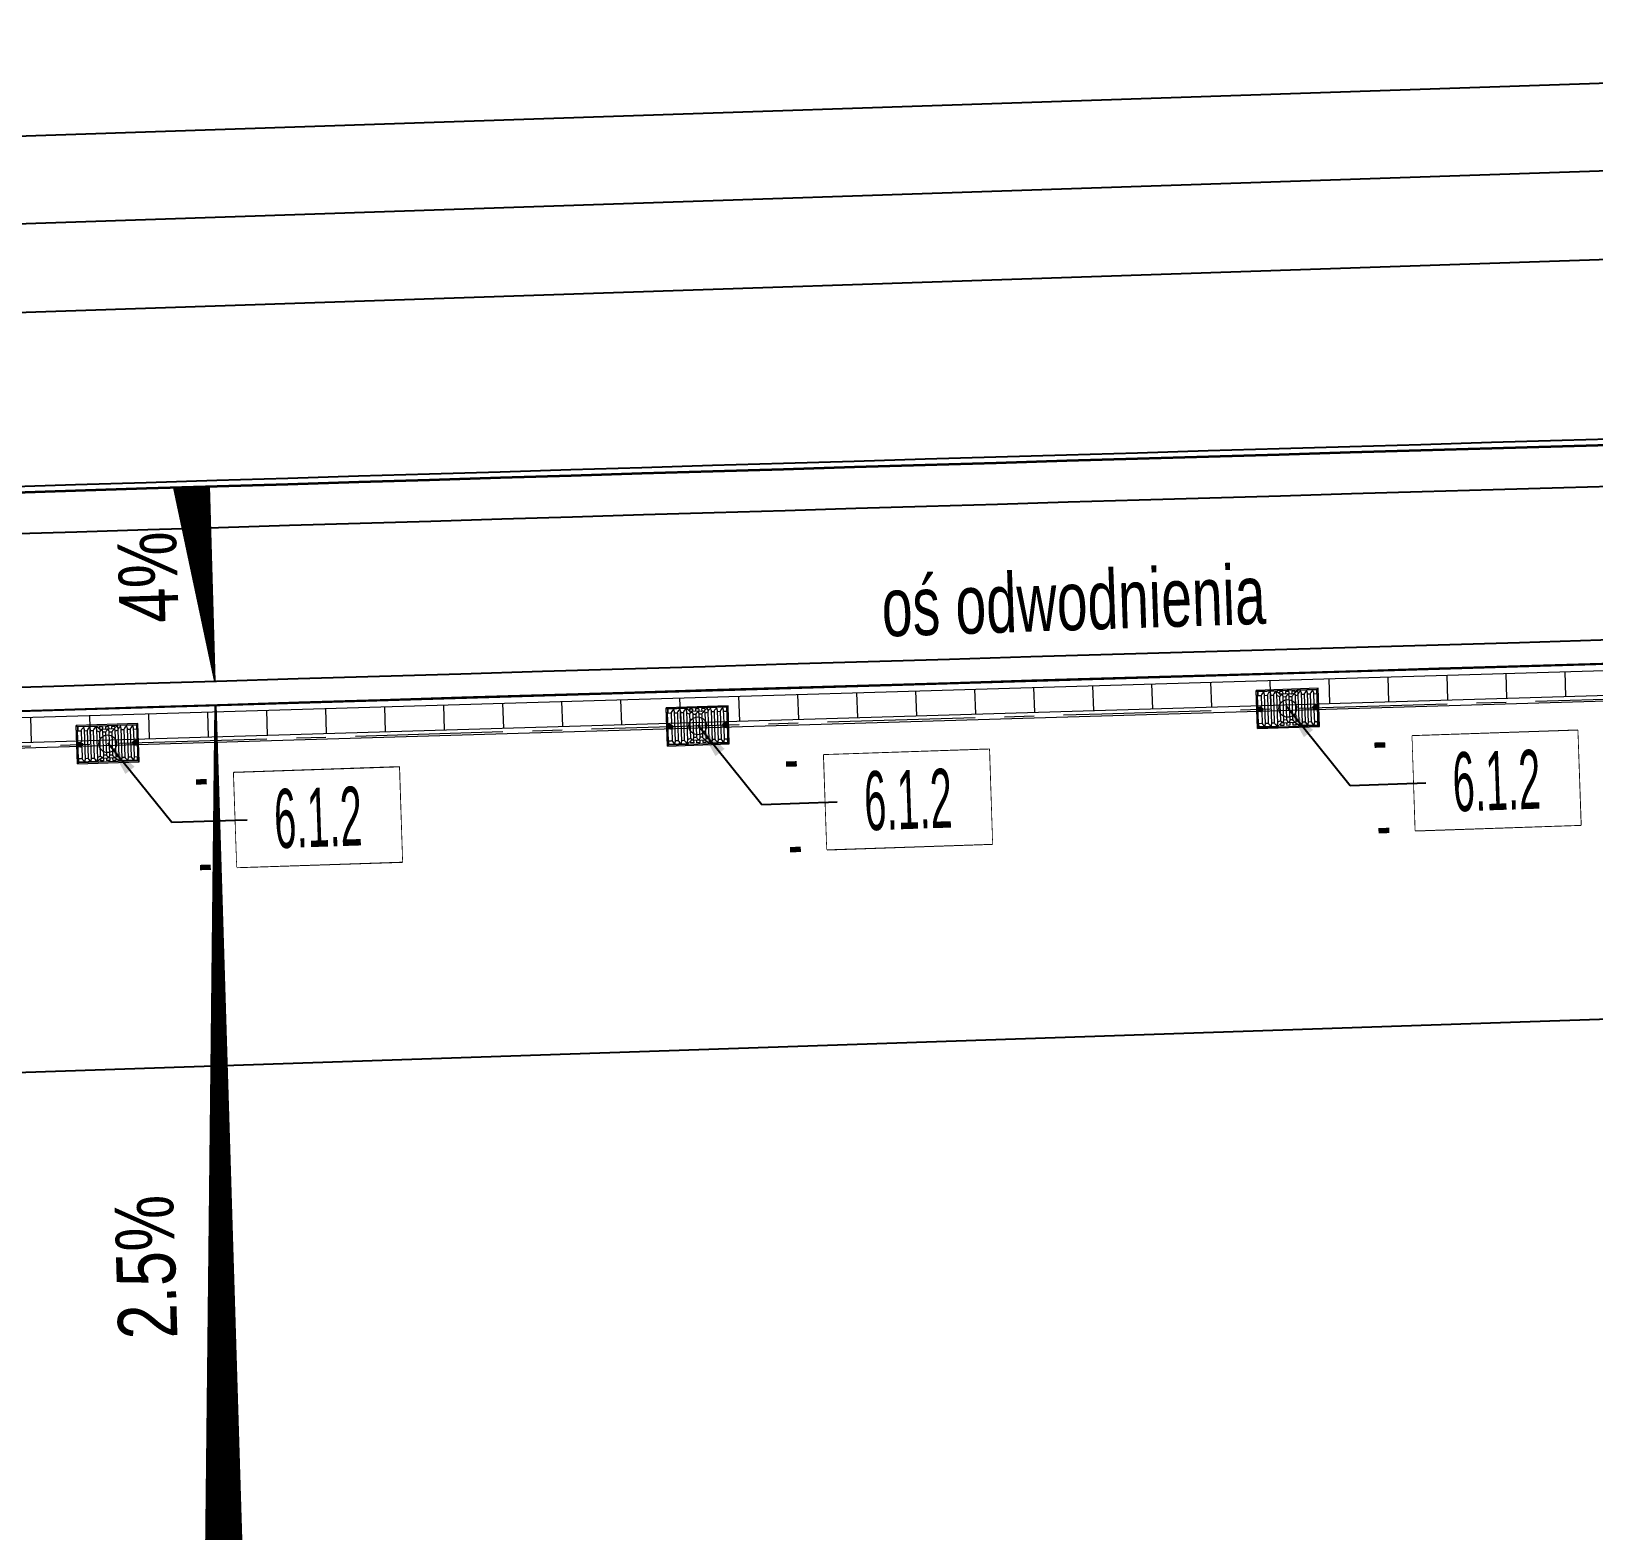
# Model space of a CAD drawing. Header units: metres. Extents: x 8395712 to 9795150, y 4166577 to 5794892.
# Drawn here: x 8418191.03 to 8418204.27, y 5772438.89 to 5772451.59 of the extents above; entities that cross this region are included whole.
import ezdxf
from ezdxf.enums import TextEntityAlignment as Align

# ---------------------------------------------------------------- set-up
doc = ezdxf.new("R2010")
doc.units = ezdxf.units.M
doc.set_wipeout_variables(frame=1)
doc.header["$PDMODE"] = 35
doc.header["$PDSIZE"] = 0.002
doc.linetypes.add('CENTER', pattern=[2, 1.25, -0.25, 0.25, -0.25])
for name, color, linetype in [('00RysOpi-T', 2, 'Continuous'), ('AII_M_bariery', 8, 'Continuous'), ('AII_M_ekrany', 8, 'Continuous'), ('AII_M_opis', 1, 'Continuous'), ('AII_M_opisy do legendy', 2, 'Continuous'), ('AII_opis', 1, 'Continuous'), ('AII_xref', 7, 'Continuous')]:
    doc.layers.add(name, color=color, linetype=linetype)
for name, color, linetype, lineweight in [('AII_M_konstrukcja 0.35', 2, 'Continuous', 35), ('AII_M_kreskowanie', 8, 'Continuous', 0), ('AII_M_odwodnienie', 8, 'Continuous', 9), ('AII_M_opisy wymiary', 1, 'Continuous', 25), ('AII_M_wyposazenie', 1, 'Continuous', 25)]:
    doc.layers.add(name, color=color, linetype=linetype, lineweight=lineweight)
doc.styles.add('AII_norm.', font='CDMSIMPL.shx', dxfattribs={"width": 0.75, "bigfont": 'CDMBIGPL.shx'})
doc.styles.add('CDMSTYLE', font='CDMSIMPL.shx', dxfattribs={"width": 0.7, "bigfont": 'CDMBIGPL.shx'})
doc.linetypes.add('OGRODZENIE2', pattern='A,6.35,-2.54,[132,ltypeshp.shx,S=2.54,R=0,X=-2.54,Y=0],-2.54,25.4', length=36.83)
doc.dimstyles.new('CDM-ME200MM', dxfattribs={"dimscale": 0.2, "dimtxt": 2.5, "dimasz": 1.5, "dimexe": 1.5, "dimexo": 1, "dimgap": 0.5, "dimtad": 1, "dimdec": 0, "dimlfac": 1000, "dimrnd": 1, "dimzin": 9, "dimtxsty": 'CDMSTYLE', "dimblk": 'OBLIQUE', "dimcen": 2.5, "dimdle": 1.5, "dimclrd": 9, "dimclre": 9, "dimadec": 1, "dimazin": 2, "dimtfac": 1, "dimtdec": 0, "dimtix": 1, "dimtmove": 2, "dimatfit": 3, "dimldrblk": 'DOT', "dimfxl": 1, "dimtvp": 1, "dimtolj": 1, "dimtzin": 0, "dimlwd": 25, "dimlwe": 25, "dimarcsym": 0})
doc.dimstyles.new('CDM-ME200MM$7', dxfattribs={"dimscale": 0.2, "dimtxt": 2.5, "dimasz": 1.5, "dimexe": 1.5, "dimexo": 1, "dimgap": 0.5, "dimtad": 1, "dimdec": 0, "dimlfac": 1000, "dimrnd": 1, "dimzin": 9, "dimtxsty": 'CDMSTYLE', "dimblk": 'OBLIQUE', "dimcen": 2.5, "dimdle": 1.5, "dimclrd": 9, "dimclre": 9, "dimadec": 1, "dimazin": 2, "dimtfac": 1, "dimtdec": 0, "dimtix": 1, "dimtmove": 2, "dimatfit": 3, "dimfxl": 1, "dimtvp": 1, "dimtolj": 1, "dimtzin": 0, "dimlwd": 25, "dimlwe": 25, "dimarcsym": 0})

# ---------------------------------------------------------------- blocks, each defined once
blk = doc.blocks.new('_OBLIQUE')
at = {"color": 0, "linetype": 'ByBlock'}
blk.add_line((-0.5, -0.5), (0.5, 0.5), dxfattribs=at)
blk = doc.blocks.new('*D36')
at = {"layer": 'AII_M_opisy wymiary', "color": 9, "linetype": 'ByBlock', "lineweight": 25, "transparency": 16777216}
for p, q in [((8418221.507, 5772448.812), (8418221.399, 5772452.026)), ((8418121.726, 5772448.387), (8418221.709, 5772451.736)), ((8418122.123, 5772445.483), (8418122.015, 5772448.697))]:
    blk.add_line(p, q, dxfattribs=at)
at = {"layer": 'Defpoints', "color": 0, "linetype": 'ByBlock', "lineweight": 25, "transparency": 16777216}
for p in [(8418221.409, 5772451.726), (8418221.514, 5772448.612), (8418122.13, 5772445.283)]:
    blk.add_point(p, dxfattribs=at)
at = {"layer": 'AII_M_opisy wymiary', "color": 9, "linetype": 'ByBlock', "lineweight": 25, "transparency": 16777216, "xscale": 0.3, "yscale": 0.3, "zscale": 0.3}
for p, rotation in [((8418221.409, 5772451.726), 1.918652234207557), ((8418122.026, 5772448.397), 181.9186522342075)]:
    blk.add_blockref('_OBLIQUE', p, dxfattribs=dict(at, rotation=rotation))
at = {"layer": 'AII_M_opisy wymiary', "color": 0, "linetype": 'ByBlock', "lineweight": 40, "transparency": 16777216, "insert": (8418171.706, 5772450.411), "char_height": 0.5, "attachment_point": 5, "rotation": 1.9187, "style": 'CDMSTYLE'}
blk.add_mtext('\\A1;99440', dxfattribs=at)
blk = doc.blocks.new('_DOT')
at = {"color": 0, "linetype": 'ByBlock'}
blk.add_line((-0.5, 0), (-1, 0), dxfattribs=at)
at = {"color": 0, "linetype": 'ByBlock', "const_width": 0.5}
blk.add_lwpolyline([(-0.25, 0, 1), (0.25, 0, 1)], format="xyb", close=True, dxfattribs=at)
blk = doc.blocks.new('*U187')
at = {"layer": 'AII_M_odwodnienie', "color": 0, "linetype": 'ByBlock', "lineweight": -2}
for p, q in [((-18.5, 0.06), (-18.5, 0.27)), ((-18, 0.06), (-18, 0.27)), ((-17.5, 0.06), (-17.5, 0.27)), ((-17, 0.06), (-17, 0.27)), ((-16.5, 0.06), (-16.5, 0.27)), ((-16, 0.06), (-16, 0.27)), ((-15.5, 0.06), (-15.5, 0.27)), ((-15, 0.06), (-15, 0.27)), ((-14.5, 0.06), (-14.5, 0.27)), ((-14, 0.06), (-14, 0.27)), ((-13.5, 0.06), (-13.5, 0.27)), ((-13, 0.06), (-13, 0.27)), ((-12.5, 0.06), (-12.5, 0.27)), ((-12, 0.06), (-12, 0.27)), ((-11.5, 0.06), (-11.5, 0.27)), ((-11, 0.06), (-11, 0.27)), ((-10.5, 0.06), (-10.5, 0.27)), ((-10, 0.06), (-10, 0.27)), ((-9.5, 0.06), (-9.5, 0.27)), ((-9, 0.06), (-9, 0.27)), ((-8.5, 0.06), (-8.5, 0.27)), ((-8, 0.06), (-8, 0.27)), ((-7.5, 0.06), (-7.5, 0.27)), ((-7, 0.06), (-7, 0.27)), ((-6.5, 0.06), (-6.5, 0.27)), ((-6, 0.06), (-6, 0.27)), ((-5.5, 0.06), (-5.5, 0.27))]:
    blk.add_line(p, q, dxfattribs=at)
for points in [[(-24.546, 0.32), (0.262, 0.32), (0.262, 0.27), (-24.546, 0.27)], [(-24.546, 0.01), (0, 0.01), (0, 0.06), (-24.546, 0.06)]]:
    blk.add_lwpolyline(points, close=True, dxfattribs=at)
blk = doc.blocks.new('WPUST_RZUT')
at = {"layer": 'AII_M_odwodnienie', "color": 0, "lineweight": -2}
for p, q in [((0.262, 0.162), (-0.262, 0.162)), ((-0.262, 0.162), (-0.252, 0.152)), ((-0.262, -0.162), (-0.262, 0.162)), ((0.252, 0.152), (-0.252, 0.152)), ((-0.252, 0.152), (-0.252, 0.123)), ((-0.093, 0.15), (-0.249, 0.15)), ((-0.249, 0.15), (-0.249, 0.117)), ((-0.093, 0.15), (-0.094, 0.143)), ((-0.093, 0.142), (-0.094, 0.143)), ((-0.06, 0.123), (-0.093, 0.15)), ((-0.066, 0.144), (-0.066, 0.131)), ((-0.041, 0.144), (-0.066, 0.144)), ((-0.039, 0.144), (-0.041, 0.144)), ((-0.039, 0.144), (-0.039, 0.123)), ((-0.014, 0.144), (-0.014, 0.126)), ((0.011, 0.144), (-0.014, 0.144)), ((0.013, 0.144), (0.011, 0.144)), ((0.013, 0.144), (0.013, 0.123)), ((0.038, 0.144), (0.038, 0.126)), ((0.063, 0.144), (0.038, 0.144)), ((0.089, 0.15), (0.056, 0.123)), ((0.065, 0.144), (0.063, 0.144)), ((0.065, 0.144), (0.065, 0.13)), ((0.093, 0.123), (0.089, 0.15)), ((0.249, 0.15), (0.089, 0.15)), ((0.249, 0.15), (0.249, 0.117)), ((0.252, 0.152), (0.262, 0.162)), ((0.252, -0.152), (0.252, 0.152)), ((0.262, -0.162), (0.262, 0.162)), ((-0.252, -0.123), (-0.252, 0.123)), ((-0.25, 0.02), (-0.25, 0.02)), ((-0.25, -0.02), (-0.25, 0.02)), ((-0.25, 0.02), (-0.232, 0.017)), ((-0.249, 0.117), (-0.226, 0.117)), ((-0.232, 0), (-0.228, 0.007)), ((-0.228, -0.007), (-0.232, 0)), ((-0.22, 0.007), (-0.228, 0.007)), ((-0.221, 0.114), (-0.221, 0.023)), ((-0.216, 0), (-0.22, 0.007)), ((-0.216, 0), (-0.22, -0.007)), ((-0.195, 0.13), (-0.195, -0.13)), ((-0.195, 0.117), (-0.174, 0.117)), ((-0.169, 0.114), (-0.169, -0.114)), ((-0.143, 0.13), (-0.143, -0.13)), ((-0.143, 0.117), (-0.122, 0.117)), ((-0.118, 0.114), (-0.118, -0.114)), ((-0.091, 0.127), (-0.091, -0.127)), ((-0.091, 0.114), (-0.068, 0.104)), ((-0.066, 0.1), (-0.066, -0.1)), ((-0.057, 0.109), (-0.06, 0.123)), ((0.056, 0.123), (-0.06, 0.123)), ((-0.039, 0.108), (-0.039, -0.107)), ((-0.018, 0.098), (-0.039, 0.098)), ((-0.014, 0.094), (-0.014, -0.094)), ((0.013, 0.108), (0.013, -0.107)), ((0.034, 0.098), (0.013, 0.098)), ((0.038, 0.094), (0.038, -0.094)), ((0.056, 0.123), (0.054, 0.115)), ((0.065, 0.115), (0.065, -0.115)), ((0.065, 0.105), (0.085, 0.113)), ((0.09, 0.11), (0.09, -0.11)), ((0.117, 0.13), (0.117, -0.13)), ((0.117, 0.117), (0.138, 0.117)), ((0.142, 0.114), (0.142, -0.114)), ((0.169, 0.13), (0.169, -0.13)), ((0.169, 0.117), (0.19, 0.117)), ((0.194, 0.114), (0.194, -0.114)), ((0.216, 0), (0.22, 0.007)), ((0.22, -0.007), (0.216, 0)), ((0.228, 0.007), (0.22, 0.007)), ((0.221, 0.13), (0.221, 0.019)), ((0.221, 0.117), (0.249, 0.117)), ((0.224, 0.019), (0.221, 0.019)), ((0.232, 0), (0.228, 0.007)), ((0.232, 0), (0.228, -0.007)), ((0.25, 0.02), (0.232, 0.017)), ((0.25, 0.02), (0.25, 0.02)), ((0.25, -0.02), (0.25, 0.02)), ((-0.252, -0.152), (-0.252, -0.123)), ((-0.232, -0.017), (-0.25, -0.02)), ((-0.25, -0.02), (-0.25, -0.02)), ((-0.249, -0.118), (-0.226, -0.118)), ((-0.249, -0.149), (-0.249, -0.118)), ((-0.228, -0.007), (-0.22, -0.007)), ((-0.221, -0.023), (-0.221, -0.114)), ((-0.195, -0.118), (-0.174, -0.118)), ((-0.143, -0.118), (-0.122, -0.118)), ((-0.06, -0.122), (-0.093, -0.149)), ((-0.091, -0.114), (-0.068, -0.104)), ((-0.066, -0.131), (-0.066, -0.143)), ((-0.057, -0.109), (-0.06, -0.122)), ((0.056, -0.122), (-0.06, -0.122)), ((-0.018, -0.097), (-0.039, -0.097)), ((-0.039, -0.122), (-0.039, -0.143)), ((-0.014, -0.126), (-0.014, -0.143)), ((0.034, -0.097), (0.013, -0.097)), ((0.013, -0.122), (0.013, -0.143)), ((0.038, -0.126), (0.038, -0.143)), ((0.056, -0.122), (0.054, -0.115)), ((0.089, -0.149), (0.056, -0.122)), ((0.065, -0.105), (0.085, -0.113)), ((0.065, -0.13), (0.065, -0.143)), ((0.093, -0.123), (0.089, -0.149)), ((0.117, -0.118), (0.138, -0.118)), ((0.169, -0.118), (0.19, -0.118)), ((0.22, -0.007), (0.228, -0.007)), ((0.221, -0.019), (0.224, -0.019)), ((0.221, -0.019), (0.221, -0.13)), ((0.221, -0.118), (0.249, -0.118)), ((0.232, -0.017), (0.25, -0.02)), ((0.249, -0.149), (0.249, -0.118)), ((0.25, -0.02), (0.25, -0.02)), ((-0.252, -0.152), (-0.262, -0.162)), ((-0.262, -0.162), (0.262, -0.162)), ((-0.252, -0.152), (0.252, -0.152)), ((-0.093, -0.149), (-0.249, -0.149)), ((-0.094, -0.143), (-0.093, -0.142)), ((-0.093, -0.149), (-0.094, -0.143)), ((-0.041, -0.143), (-0.066, -0.143)), ((-0.039, -0.143), (-0.041, -0.143)), ((0.011, -0.143), (-0.014, -0.143)), ((0.013, -0.143), (0.011, -0.143)), ((0.063, -0.143), (0.038, -0.143)), ((0.065, -0.143), (0.063, -0.143)), ((0.249, -0.149), (0.089, -0.149)), ((0.262, -0.162), (0.252, -0.152))]:
    blk.add_line(p, q, dxfattribs=at)
at = {"layer": 'AII_M_odwodnienie', "color": 0, "lineweight": -2, "flags": 128}
for points in [[(-0.091, 0.127), (-0.091, 0.131), (-0.091, 0.136), (-0.091, 0.139), (-0.092, 0.14), (-0.092, 0.142), (-0.093, 0.142)], [(-0.25, 0.02), (-0.236, 0.018), (-0.23, 0.018)], [(-0.222, 0.116), (-0.222, 0.115), (-0.221, 0.114)], [(-0.17, 0.116), (-0.17, 0.115), (-0.169, 0.114)], [(-0.118, 0.116), (-0.118, 0.115), (-0.118, 0.114)], [(-0.068, 0.104), (-0.067, 0.103), (-0.066, 0.102)], [(-0.066, 0.102), (-0.066, 0.101), (-0.066, 0.1)], [(-0.014, 0.096), (-0.014, 0.095), (-0.014, 0.094)], [(0.038, 0.096), (0.038, 0.095), (0.038, 0.094)], [(0.063, 0.124), (0.059, 0.12), (0.054, 0.115)], [(0.065, 0.115), (0.065, 0.119), (0.065, 0.121), (0.065, 0.122), (0.065, 0.123), (0.064, 0.123), (0.064, 0.124), (0.064, 0.124), (0.064, 0.124), (0.064, 0.124), (0.064, 0.124), (0.063, 0.124)], [(0.093, 0.123), (0.09, 0.116), (0.089, 0.113)], [(0.142, 0.116), (0.142, 0.115), (0.142, 0.114)], [(0.194, 0.116), (0.194, 0.115), (0.194, 0.114)], [(0.25, 0.02), (0.236, 0.018), (0.23, 0.018)], [(-0.23, -0.018), (-0.236, -0.018), (-0.25, -0.02)], [(-0.221, -0.114), (-0.222, -0.115), (-0.222, -0.116)], [(-0.169, -0.114), (-0.17, -0.115), (-0.17, -0.116)], [(-0.118, -0.114), (-0.118, -0.115), (-0.118, -0.116)], [(-0.093, -0.142), (-0.092, -0.142), (-0.092, -0.141), (-0.091, -0.139), (-0.091, -0.137), (-0.091, -0.132), (-0.091, -0.127)], [(-0.066, -0.102), (-0.067, -0.103), (-0.068, -0.104)], [(-0.066, -0.1), (-0.066, -0.101), (-0.066, -0.102)], [(-0.014, -0.094), (-0.014, -0.095), (-0.014, -0.096)], [(0.038, -0.094), (0.038, -0.095), (0.038, -0.096)], [(0.054, -0.115), (0.059, -0.12), (0.063, -0.124)], [(0.063, -0.124), (0.064, -0.124), (0.064, -0.124), (0.064, -0.124), (0.064, -0.124), (0.064, -0.124), (0.065, -0.123), (0.065, -0.121), (0.065, -0.119), (0.065, -0.115)], [(0.089, -0.113), (0.09, -0.116), (0.093, -0.123)], [(0.142, -0.114), (0.142, -0.115), (0.142, -0.116)], [(0.194, -0.114), (0.194, -0.115), (0.194, -0.116)], [(0.23, -0.018), (0.236, -0.018), (0.25, -0.02)]]:
    blk.add_lwpolyline(points, dxfattribs=at)
at = {"layer": 'AII_M_odwodnienie', "color": 0, "lineweight": -2}
for centre, radius in [((-0.224, 0), 0.013), ((-0.224, 0), 0.012), ((0, 0), 0.075), ((0.224, 0), 0.012)]:
    blk.add_circle(centre, radius, dxfattribs=at)
for centre, radius, start, end in [((-0.224, 0), 0.019, 90, 270), ((-0.224, 0), 0.00702, 150, 210), ((-0.224, 0), 0.00702, 90, 150), ((-0.225, 0.023), 0.00394, 274.1326, 0.8038), ((-0.224, 0), 0.00702, 30, 90), ((-0.224, 0), 0.00702, 330, 30), ((-0.067, 0.131), 0.00195, 251.6983, 2.8741), ((-0.05, 0.09), 0.0201, 110.6397, 144.0394), ((-0.017, 0.126), 0.00398, 286.3143, 0.6369), ((0.035, 0.126), 0.00398, 286.3144, 0.6368), ((0.087, 0.11), 0.0041, 47.8922, 114.4444), ((0.086, 0.11), 0.00414, 360, 45.1676), ((0.224, 0), 0.013, 110.2565, 249.7435), ((0.224, 0), 0.00702, 150, 210), ((0.224, 0), 0.00702, 90, 150), ((0.224, 0), 0.013, 249.7478, 110.2522), ((0.224, 0), 0.019, 270, 90), ((0.224, 0), 0.00702, 30, 90), ((0.224, 0), 0.00702, 330, 30), ((-0.224, 0), 0.00702, 210, 270), ((-0.225, -0.023), 0.00396, 359.4753, 85.5883), ((-0.224, 0), 0.00702, 270, 330), ((-0.067, -0.131), 0.002, 358.5452, 105.1753), ((-0.05, -0.091), 0.0194, 215.2928, 250.0282), ((-0.017, -0.126), 0.00378, 357.523, 78.2893), ((0.035, -0.126), 0.00378, 357.523, 78.2894), ((0.087, -0.11), 0.0041, 245.5739, 312.0895), ((0.086, -0.11), 0.00413, 314.8096, 0.0228), ((0.224, 0), 0.00702, 210, 270), ((0.224, 0), 0.00702, 270, 330)]:
    blk.add_arc(centre, radius, start, end, dxfattribs=at)
for centre, major_axis, ratio, start_param, end_param in [((-0.197, -0.37), (0, 0.513), 0.15625, 0, 0.327274), ((-0.197, 0.13), (0, 0.0128), 0.15625, 4.712389, 6.283185), ((-0.145, -0.37), (0, 0.513), 0.15625, 0, 0.327274), ((-0.145, 0.13), (0, 0.0128), 0.15625, 4.712389, 6.283185), ((-0.093, -0.37), (0, 0.513), 0.15625, 0.0189, 0.327274), ((0.115, -0.37), (0, 0.513), 0.15625, 0, 0.282384), ((0.115, 0.13), (0, 0.0128), 0.15625, 4.712389, 6.283185), ((0.167, -0.37), (0, 0.513), 0.15625, 0, 0.327274), ((0.167, 0.13), (0, 0.0128), 0.15625, 4.712389, 6.283185), ((0.219, -0.37), (0, 0.513), 0.15625, 0, 0.327274), ((0.219, 0.13), (0, 0.0128), 0.15625, 4.712389, 6.283185), ((-0.225, 0.114), (0.00356, -0.00189), 0.986478, 1.130171, 2.065083), ((-0.173, 0.114), (0.00356, -0.00189), 0.986478, 1.130171, 2.065083), ((-0.121, 0.114), (0.00356, -0.00189), 0.986478, 1.130171, 2.065083), ((-0.041, -0.283), (0, 0.401), 0.2, 0, 0.204754), ((-0.041, 0.108), (0, 0.01), 0.2, 4.712389, 6.283185), ((-0.017, 0.094), (0.0035, -0.00201), 0.982703, 1.213284, 2.099289), ((0.011, -0.283), (0, 0.401), 0.2, 0, 0.328812), ((0.011, 0.108), (0, 0.01), 0.2, 4.712389, 6.283185), ((0.035, 0.094), (0.0035, -0.00201), 0.982703, 1.213284, 2.099289), ((0.063, -0.283), (0, 0.401), 0.2, 0.11706, 0.328812), ((0.139, 0.114), (0.00356, -0.00189), 0.986478, 1.130171, 2.065083), ((0.191, 0.114), (0.00356, -0.00189), 0.986478, 1.130171, 2.065083), ((-0.225, -0.114), (0.00356, 0.00189), 0.986478, 4.218103, 5.153014), ((-0.197, 0.37), (0, 0.513), 0.15625, 2.814318, 3.141593), ((-0.197, -0.13), (0, 0.0128), 0.15625, 3.141593, 4.712389), ((-0.173, -0.114), (0.00356, 0.00189), 0.986478, 4.218103, 5.153014), ((-0.145, 0.37), (0, 0.513), 0.15625, 2.814318, 3.141593), ((-0.145, -0.13), (0, 0.0128), 0.15625, 3.141593, 4.712389), ((-0.121, -0.114), (0.00356, 0.00189), 0.986478, 4.218103, 5.153014), ((-0.093, 0.37), (0, 0.513), 0.15625, 2.814318, 3.122692), ((-0.041, 0.283), (0, 0.401), 0.2, 2.936839, 3.141593), ((-0.041, -0.107), (0, 0.01), 0.2, 3.141593, 4.712389), ((-0.017, -0.094), (0.0035, 0.00201), 0.982703, 4.183896, 5.069901), ((0.011, 0.283), (0, 0.401), 0.2, 2.812781, 3.141593), ((0.011, -0.107), (0, 0.01), 0.2, 3.141593, 4.712389), ((0.035, -0.094), (0.0035, 0.00201), 0.982703, 4.183896, 5.069901), ((0.063, 0.283), (0, 0.401), 0.2, 2.812781, 3.024533), ((0.115, 0.37), (0, 0.513), 0.15625, 2.859208, 3.141593), ((0.115, -0.13), (0, 0.0128), 0.15625, 3.141593, 4.712389), ((0.139, -0.114), (0.00356, 0.00189), 0.986478, 4.218103, 5.153014), ((0.167, 0.37), (0, 0.513), 0.15625, 2.814318, 3.141593), ((0.167, -0.13), (0, 0.0128), 0.15625, 3.141593, 4.712389), ((0.191, -0.114), (0.00356, 0.00189), 0.986478, 4.218103, 5.153014), ((0.219, 0.37), (0, 0.513), 0.15625, 2.814318, 3.141593), ((0.219, -0.13), (0, 0.0128), 0.15625, 3.141593, 4.712389)]:
    blk.add_ellipse(centre, major_axis=major_axis, ratio=ratio, start_param=start_param, end_param=end_param, dxfattribs=at)
blk = doc.blocks.new('OpiNum01')
at = {"layer": 'AII_M_opisy do legendy', "color": 0, "linetype": 'Continuous'}
blk.add_lwpolyline([(-3.5, -2), (3.5, -2), (3.5, 2), (-3.5, 2)], close=True, dxfattribs=at)
at = {"color": 9, "linetype": 'Continuous', "lineweight": 25, "style": 'CDMSTYLE', "width": 0.7, "flags": 1}
for tag, p in [('NAZWAPOL', (-4.105, -6.803)), ('NAZWAANG', (-4.105, -10.477)), ('SPECYF', (-4.105, -14.151)), ('ID', (-4.105, -17.825)), ('BAZA', (-4.105, -21.499)), ('RYSUNEK', (-4.105, -25.173))]:
    blk.add_attdef(tag, p, '', height=2, dxfattribs=at)
at = {"layer": 'AII_M_opisy do legendy', "linetype": 'Continuous', "lineweight": -2, "style": 'CDMSTYLE', "width": 0.5}
blk.add_attdef('NR', text='', height=2.5, dxfattribs=at).set_placement((0, 0), align=Align.MIDDLE)
at = {"color": 0, "linetype": 'Continuous'}
blk.add_wipeout([(-3.5, -2), (3.5, -2), (3.5, 2), (-3.5, 2)], dxfattribs=at).dxf.layer = 'AII_M_opisy do legendy'
blk = doc.blocks.new('OpiTxt01')
at = {"color": 0, "linetype": 'Continuous', "lineweight": 20, "style": 'CDMSTYLE', "width": 0.7}
blk.add_attdef('TEKST_GORNY', (1, 0.895), '', height=2, dxfattribs=at)
at = {"color": 0, "linetype": 'Continuous', "lineweight": -2, "style": 'CDMSTYLE', "width": 0.7}
blk.add_attdef('TEKST_DOLNY', (1.049, -2.731), '', height=2, dxfattribs=at)
blk = doc.blocks.new('*D203')
at = {"layer": 'AII_M_opisy wymiary', "color": 9, "linetype": 'ByBlock', "lineweight": 25, "transparency": 16777216}
for p, q in [((8418209.091, 5772448.474), (8418209.036, 5772450.117)), ((8418133.789, 5772447.294), (8418209.346, 5772449.828)), ((8418134.134, 5772445.96), (8418134.079, 5772447.604))]:
    blk.add_line(p, q, dxfattribs=at)
at = {"layer": 'Defpoints', "color": 0, "linetype": 'ByBlock', "lineweight": 25, "transparency": 16777216}
for p in [(8418209.046, 5772449.818), (8418209.098, 5772448.274), (8418134.141, 5772445.76)]:
    blk.add_point(p, dxfattribs=at)
at = {"layer": 'AII_M_opisy wymiary', "color": 9, "linetype": 'ByBlock', "lineweight": 25, "transparency": 16777216, "xscale": 0.3, "yscale": 0.3, "zscale": 0.3}
for p, rotation in [((8418209.046, 5772449.818), 1.92062245079579), ((8418134.089, 5772447.304), 181.9206224507958)]:
    blk.add_blockref('_OBLIQUE', p, dxfattribs=dict(at, rotation=rotation))
at = {"layer": 'AII_M_opisy wymiary', "color": 0, "linetype": 'ByBlock', "lineweight": 25, "transparency": 16777216, "insert": (8418171.556, 5772448.911), "char_height": 0.5, "attachment_point": 5, "rotation": 1.9206, "style": 'CDMSTYLE'}
blk.add_mtext('\\A1;Lt=74999', dxfattribs=at)
blk = doc.blocks.new('*D207')
at = {"layer": 'AII_M_opisy wymiary', "color": 9, "linetype": 'ByBlock', "lineweight": 25, "transparency": 16777216}
for p, q in [((8418209.993, 5772448.449), (8418209.911, 5772450.899)), ((8418132.864, 5772448.015), (8418210.22, 5772450.609)), ((8418133.235, 5772445.925), (8418133.154, 5772448.325))]:
    blk.add_line(p, q, dxfattribs=at)
at = {"layer": 'Defpoints', "color": 0, "linetype": 'ByBlock', "lineweight": 25, "transparency": 16777216}
for p in [(8418209.921, 5772450.599), (8418209.999, 5772448.249), (8418133.241, 5772445.725)]:
    blk.add_point(p, dxfattribs=at)
at = {"layer": 'AII_M_opisy wymiary', "color": 9, "linetype": 'ByBlock', "lineweight": 25, "transparency": 16777216, "xscale": 0.3, "yscale": 0.3, "zscale": 0.3}
for p, rotation in [((8418209.921, 5772450.599), 1.92062245079579), ((8418133.164, 5772448.025), 181.9206224507958)]:
    blk.add_blockref('_OBLIQUE', p, dxfattribs=dict(at, rotation=rotation))
at = {"layer": 'AII_M_opisy wymiary', "color": 0, "linetype": 'ByBlock', "lineweight": 25, "transparency": 16777216, "insert": (8418171.531, 5772449.662), "char_height": 0.5, "attachment_point": 5, "rotation": 1.9206, "style": 'CDMSTYLE'}
blk.add_mtext('\\A1;Lc=76800', dxfattribs=at)
blk = doc.blocks.new('*D463')
at = {"layer": 'AII_M_opisy wymiary', "color": 9, "linetype": 'ByBlock', "lineweight": 25, "transparency": 16777216}
for p, q in [((8418206.68, 5772445.796), (8418206.774, 5772443.007)), ((8418146.712, 5772443.826), (8418146.807, 5772440.996)), ((8418146.497, 5772441.286), (8418207.063, 5772443.317))]:
    blk.add_line(p, q, dxfattribs=at)
at = {"layer": 'Defpoints', "color": 0, "linetype": 'ByBlock', "lineweight": 25, "transparency": 16777216}
for p in [(8418206.673, 5772445.996), (8418146.706, 5772444.026), (8418206.763, 5772443.307)]:
    blk.add_point(p, dxfattribs=at)
at = {"layer": 'AII_M_opisy wymiary', "color": 9, "linetype": 'ByBlock', "lineweight": 25, "transparency": 16777216, "xscale": 0.3, "yscale": 0.3, "zscale": 0.3}
for p, rotation in [((8418206.763, 5772443.307), 1.92062245079579), ((8418146.797, 5772441.296), 181.9206224507958)]:
    blk.add_blockref('_OBLIQUE', p, dxfattribs=dict(at, rotation=rotation))
at = {"layer": 'AII_M_opisy wymiary', "color": 0, "linetype": 'ByBlock', "lineweight": 25, "transparency": 16777216, "insert": (8418166.549, 5772442.309), "char_height": 0.5, "attachment_point": 5, "rotation": 1.9206, "style": 'CDMSTYLE'}
blk.add_mtext('\\A1;12x5000=60000', dxfattribs=at)

msp = doc.modelspace()

# ---------------------------------------------------------------- hatches: boundary and pattern name
at = {"layer": 'AII_M_kreskowanie', "linetype": 'ByBlock', "lineweight": 25}
h = msp.add_hatch(dxfattribs=at)
h.set_pattern_fill('GRASS', color=256, scale=0.05)
h.set_pattern_definition([(91.92062, (8417820.252, 5772544.7308), (-0.9276184, 0.8674239), [0.238125, -1.5579262]), (46.92062, (8417820.252, 5772544.7308), (-0.9276184, 0.867424), [0.238125, -1.031875]), (136.92062, (8417820.252, 5772544.7308), (-0.867424, -0.9276184), [0.238125, -1.031875])])
h.paths.add_polyline_path([(8418132.7479, 5772445.4555), (8418123.2492, 5772445.2983, 0.4155548), (8418122.229, 5772446.2823), (8418121.0292, 5772446.2579, 0.0776354), (8418120.7253, 5772446.204), (8418115.0512, 5772444.2587), (8418113.4342, 5772453.7471), (8418117.6281, 5772455.185, -0.0780443), (8418120.8357, 5772455.7559), (8418122.0355, 5772455.7804, -0.4153554)])
h.paths.add_polyline_path([(8418119.2619, 5772404.7433), (8418113.4957, 5772406.3483), (8418116.0202, 5772415.5068), (8418121.8012, 5772413.8976, 0.0770016), (8418122.1053, 5772413.8616), (8418123.3045, 5772413.9047, 0.413512), (8418124.268, 5772414.9376), (8418133.7603, 5772415.322, -0.4153554), (8418123.6456, 5772404.4108), (8418123.6456, 5772404.4108), (8418122.4464, 5772404.3678, -0.0767977)])
h.paths.add_polyline_path([(8418229.6535, 5772419.3189), (8418223.9965, 5772417.3155, -0.0784483), (8418223.6899, 5772417.2585), (8418222.4903, 5772417.2258, -0.414703), (8418221.4634, 5772418.1999), (8418211.5173, 5772417.9207, 0.4140306), (8418222.761, 5772407.2795), (8418223.9606, 5772407.3121, 0.0784483), (8418227.3181, 5772407.9362), (8418232.4895, 5772409.7677)])
at = {"layer": 'AII_M_opis'}
h = msp.add_hatch(dxfattribs=at)
h.set_pattern_fill('ANSI37', color=256, scale=0.003, angle=-15.57609)
h.set_pattern_definition([(46.74695, (8418189.184909, 5772428.733388), (-0.006937386, 0.006526737), []), (136.74695, (8418189.184909, 5772428.733388), (-0.006526737, -0.006937386), [])])
h.paths.add_polyline_path([(8418192.5865, 5772446.0883), (8418192.5395, 5772447.7376), (8418192.2395, 5772447.7285)])
h = msp.add_hatch(dxfattribs=at)
h.set_pattern_fill('ANSI37', color=256, scale=0.003, angle=-15.57609)
h.set_pattern_definition([(46.74695, (8418189.079844, 5772432.231852), (-0.006937386, 0.006526737), []), (136.74695, (8418189.079844, 5772432.231852), (-0.006526737, -0.006937386), [])])
h.paths.add_polyline_path([(8418192.5921, 5772445.8884), (8418192.9402, 5772434.5937), (8418192.4691, 5772434.5794)])

# ---------------------------------------------------------------- linework, layer by layer
at = {"color": 1, "linetype": 'ByBlock', "lineweight": 25, "extrusion": (0, 0, -1)}
msp.add_arc((-8418406.7296, 5765435.8582), 7013.3, 87.76566675, 88.48720694, dxfattribs=at)
at = {"layer": 'AII_M_bariery', "linetype": 'OGRODZENIE2', "ltscale": 0.05, "extrusion": (0, 0, -1)}
msp.add_arc((-8418406.7296, 5765435.8582), 7013.5, 87.76567569, 88.48719531, dxfattribs=at)
at = {"layer": 'AII_M_ekrany', "linetype": 'OGRODZENIE2', "ltscale": 0.1, "extrusion": (0, 0, -1)}
msp.add_arc((-8418406.7296, 5765435.8582), 7014.8, 87.76573383, 88.39302432, dxfattribs=at)
at = {"layer": 'AII_M_konstrukcja 0.35', "extrusion": (0, 0, -1)}
msp.add_arc((-8418406.9108, 5765430.861), 7020.1505, 87.76586118, 88.39267356, dxfattribs=at)
at = {"layer": 'AII_M_odwodnienie', "linetype": 'CENTER', "extrusion": (0, 0, -1)}
msp.add_arc((-8418400.6486, 5765617.197), 6831.5593, 87.76151449, 88.3972437, dxfattribs=at)
at = {"layer": 'AII_M_opisy wymiary', "color": 1, "linetype": 'ByBlock', "lineweight": 40}
msp.add_circle((8418171.8303, 5772432.124), 22459.4841, dxfattribs=at)
at = {"layer": 'AII_M_wyposazenie', "extrusion": (0, 0, -1)}
msp.add_arc((-8418406.7296, 5765435.8582), 7015.2, 87.76575171, 88.39300643, dxfattribs=at)
at = {"layer": 'AII_xref', "color": 1, "lineweight": 25}
for points in [[(8418192.5865, 5772446.0883), (8418192.5395, 5772447.7376), (8418192.2395, 5772447.7285)], [(8418192.5921, 5772445.8884), (8418192.9402, 5772434.5937), (8418192.4691, 5772434.5794)]]:
    msp.add_lwpolyline(points, close=True, dxfattribs=at)

# ---------------------------------------------------------------- block references
at = {"layer": 'AII_M_odwodnienie', "color": 140, "lineweight": 9, "rotation": 181.7058744154442}
msp.add_blockref('*U187', (8418185.5269, 5772445.6784), dxfattribs=at)
at = {"layer": 'AII_M_odwodnienie', "color": 140, "rotation": 1.920622450795788}
for p in [(8418201.6751, 5772445.8576), (8418196.6773, 5772445.71), (8418191.6795, 5772445.5588)]:
    msp.add_blockref('WPUST_RZUT', p, dxfattribs=at)
at = {"layer": 'Defpoints', "color": 250, "linetype": 'Continuous', "lineweight": 0, "xscale": 0.2, "yscale": 0.2, "zscale": 0.2, "rotation": 1.920620433885502}
for p in [(8418202.2038, 5772445.2055), (8418197.2198, 5772445.0452), (8418192.2221, 5772444.894)]:
    msp.add_blockref('OpiTxt01', p, dxfattribs=at).add_auto_attribs({'TEKST_GORNY': '-', 'TEKST_DOLNY': '-'})

# ---------------------------------------------------------------- texts
at = {"layer": 'AII_M_opis', "lineweight": 25, "style": 'CDMSTYLE', "oblique": 0, "width": 0.8}
for s, rotation, p in [('4%%%', 91.76874, (8418192.2824, 5772446.5882)), ('2.5%%%', 91.72516, (8418192.2708, 5772440.5242))]:
    msp.add_text(s, height=0.5, rotation=rotation, dxfattribs=at).set_placement(p)
at = {"layer": 'AII_opis', "lineweight": 25, "insert": (8418198.2436, 5772446.459), "char_height": 0.5, "attachment_point": 7, "rotation": 1.92062, "line_spacing_factor": 1.2, "style": 'AII_norm.'}
msp.add_mtext('{\\W0.7;oś odwodnienia}', dxfattribs=at)

# ---------------------------------------------------------------- dimensions: what is measured, and where the dimension line sits
at = {"layer": 'AII_M_opisy wymiary', "color": 1, "linetype": 'ByBlock', "lineweight": 40}
dim = msp.add_aligned_dim(p1=(8418122.1298, 5772445.2829), p2=(8418221.5137, 5772448.6122), distance=3.1158, dimstyle='CDM-ME200MM', dxfattribs=at)
dim.commit()
dim.dimension.update_dxf_attribs({"geometry": '*D36', "text_midpoint": (8418171.7057, 5772450.4114)})
at = {"layer": 'AII_M_opisy wymiary', "color": 1, "linetype": 'ByBlock', "lineweight": 25}
dim = msp.add_linear_dim(base=(8418209.0459, 5772449.8176), p1=(8418134.1406, 5772445.7602), p2=(8418209.0977, 5772448.2738), angle=1.92062, text='Lt=<>', dimstyle='CDM-ME200MM', dxfattribs=at)
dim.commit()
dim.dimension.update_dxf_attribs({"geometry": '*D203', "text_midpoint": (8418171.5556, 5772448.9106)})

# ---------------------------------------------------------------- next in the draw order: block references
at = {"layer": '00RysOpi-T', "color": 1, "linetype": 'Continuous', "lineweight": 0, "xscale": 0.2, "yscale": 0.2, "zscale": 0.2, "rotation": 1.920620433885502}
for p in [(8418203.4431, 5772445.2471), (8418198.4591, 5772445.0868), (8418193.4614, 5772444.9356)]:
    msp.add_blockref('OpiNum01', p, dxfattribs=at).add_auto_attribs({'NR': '6.1.2'})

# ---------------------------------------------------------------- next in the draw order: dimensions: what is measured, and where the dimension line sits
at = {"layer": 'AII_M_opisy wymiary', "color": 1, "linetype": 'ByBlock', "lineweight": 25}
dim = msp.add_linear_dim(base=(8418209.9206, 5772450.5991), p1=(8418133.2412, 5772445.7252), p2=(8418209.9994, 5772448.2492), angle=1.92062, text='Lc=<>', dimstyle='CDM-ME200MM', dxfattribs=at)
dim.commit()
dim.dimension.update_dxf_attribs({"geometry": '*D207', "text_midpoint": (8418171.5306, 5772449.662)})
dim = msp.add_linear_dim(base=(8418206.7635, 5772443.307), p1=(8418146.7056, 5772444.0261), p2=(8418206.6733, 5772445.9963), angle=1.92062, text='12x5000=<>', dimstyle='CDM-ME200MM', dxfattribs=at)
dim.commit()
dim.dimension.update_dxf_attribs({"geometry": '*D463', "text_midpoint": (8418166.5486, 5772442.3086), "dimtype": 160})

# ---------------------------------------------------------------- next in the draw order: leaders
at = {"layer": '00RysOpi-T', "color": 9, "linetype": 'Continuous', "lineweight": 0}
for points in [[(8418201.6624, 5772445.8786), (8418202.2038, 5772445.2055), (8418202.8434, 5772445.2269)], [(8418196.6784, 5772445.7183), (8418197.2198, 5772445.0452), (8418197.8595, 5772445.0667)], [(8418191.6807, 5772445.5671), (8418192.2221, 5772444.894), (8418192.8617, 5772444.9155)]]:
    msp.add_leader(points, dimstyle='CDM-ME200MM$7', dxfattribs=at)

doc.saveas('drawing.dxf')
